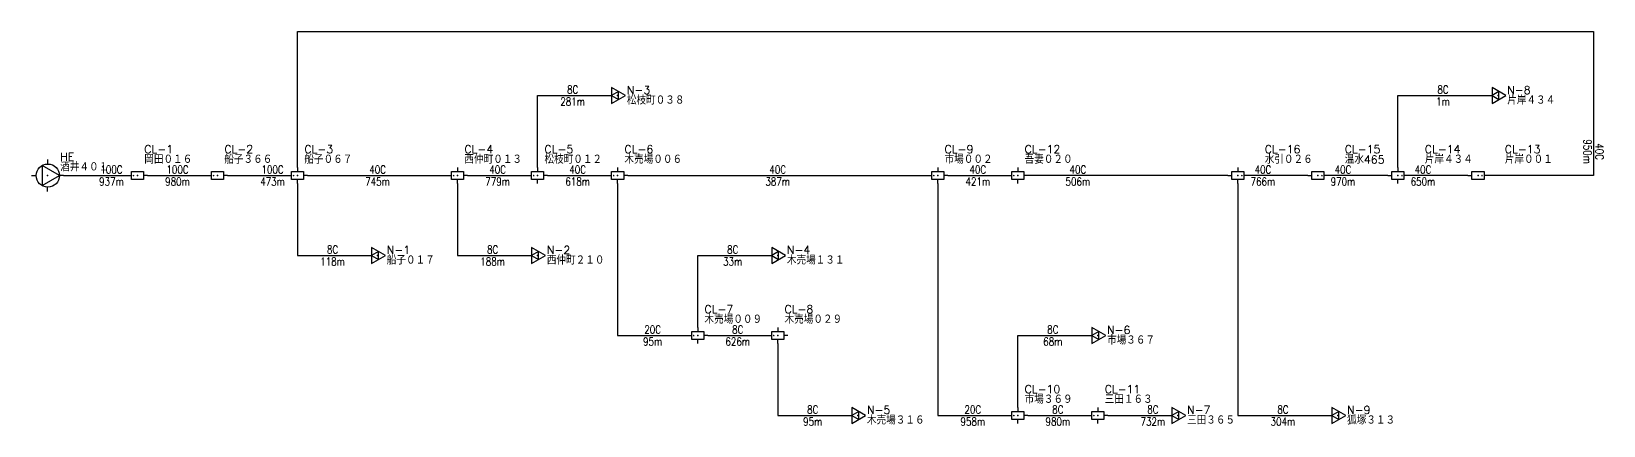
# Model space of a CAD drawing. Extents: x 11718 to 14316, y 5719 to 11395.
# Drawn here: x 12829.5 to 13222.4, y 5718.8 to 5817.3 of the extents above; entities that cross this region are included whole.
import ezdxf
from ezdxf.enums import TextEntityAlignment as Align

# ---------------------------------------------------------------- set-up
doc = ezdxf.new("R2010")
doc.units = 0
doc.header["$MEASUREMENT"] = 0
doc.header["$PDSIZE"] = 0.5
doc.layers.get('0').update_dxf_attribs({"linetype": 'CONTINUOUS'})
for name, color, linetype in [('BUN', 4, 'CONTINUOUS'), ('DROP', 6, 'CONTINUOUS'), ('IN', 7, 'CONTINUOUS'), ('KAN', 3, 'CONTINUOUS'), ('LBL_BUN', 4, 'CONTINUOUS'), ('LBL_DROP', 6, 'CONTINUOUS'), ('LBL_KAN', 3, 'CONTINUOUS')]:
    doc.layers.add(name, color=color, linetype=linetype)
doc.styles.get("Standard").update_dxf_attribs({"font": 'txt', "bigfont": 'extfont'})

# ---------------------------------------------------------------- blocks, each defined once
blk = doc.blocks.new('HE_HE1')
at = {"color": 0, "linetype": 'BYBLOCK'}
for p, q in [((0, 4), (0, 2.9)), ((-4, 0), (-2.8, 0)), ((4, 0), (3, 0)), ((0, -4), (0, -2.9))]:
    blk.add_line(p, q, dxfattribs=at)
blk.add_lwpolyline([(3, 0), (-1.35, 2.51), (-1.35, -2.51)], close=True, dxfattribs=at)
blk.add_circle((0.1, 0), 2.9, dxfattribs=at)
blk.add_point((0, 0), dxfattribs=at)
for tag, p, height in [('V1', (3.2, 3.7), 2), ('V2', (3.2, 1.1), 2), ('V3', (3.2, -0.4), 0.2), ('V4', (3.2, -0.7), 0.2), ('V5', (3.2, -1), 0.2), ('V6', (3.2, -1.3), 0.2), ('V7', (3.2, -1.6), 0.2), ('V8', (3.2, -1.9), 0.2)]:
    blk.add_attdef(tag, p, '', height=height, dxfattribs=at)
blk = doc.blocks.new('CL_CL1')
at = {"color": 0, "linetype": 'BYBLOCK'}
for p, q in [((0, 0), (1, 0)), ((5, 0), (4, 0))]:
    blk.add_line(p, q, dxfattribs=at)
blk.add_lwpolyline([(1, -1), (1, 1), (4, 1), (4, -1)], close=True, dxfattribs=at)
blk.add_point((2.5, 0), dxfattribs=at)
at = {"layer": 'IN', "color": 0, "linetype": 'BYBLOCK', "const_width": 0.2}
blk.add_lwpolyline([(1.4, 0, 1), (1.6, 0, 1)], format="xyb", close=True, dxfattribs=at)
at = {"color": 0, "linetype": 'BYBLOCK'}
for tag, p, height in [('V1', (4.2, 5.6), 2), ('V2', (4.2, 3), 2), ('V3', (4.2, 1.1), 0.2), ('V4', (4.2, 0.8), 0.2), ('V5', (4.2, 0.5), 0.2), ('V6', (4.2, 0.2), 0.2), ('V7', (4.2, -0.3), 0.2), ('V8', (4.2, -0.6), 0.2)]:
    blk.add_attdef(tag, p, '', height=height, dxfattribs=at)
blk = doc.blocks.new('CL_CL2')
at = {"color": 0, "linetype": 'BYBLOCK'}
for p, q in [((0, 0), (1, 0)), ((2.5, 2), (2.5, 1)), ((5, 0), (4, 0)), ((2.5, -2), (2.5, -1))]:
    blk.add_line(p, q, dxfattribs=at)
blk.add_lwpolyline([(1, -1), (1, 1), (4, 1), (4, -1)], close=True, dxfattribs=at)
blk.add_point((2.5, 0), dxfattribs=at)
at = {"layer": 'IN', "color": 0, "linetype": 'BYBLOCK', "const_width": 0.2}
blk.add_lwpolyline([(1.4, 0, 1), (1.6, 0, 1)], format="xyb", close=True, dxfattribs=at)
at = {"color": 0, "linetype": 'BYBLOCK'}
for tag, p, height in [('V1', (4.2, 5.6), 2), ('V2', (4.2, 3), 2), ('V3', (4.2, 1.1), 0.2), ('V4', (4.2, 0.8), 0.2), ('V5', (4.2, 0.5), 0.2), ('V6', (4.2, 0.2), 0.2), ('V7', (4.2, -0.3), 0.2), ('V8', (4.2, -0.6), 0.2)]:
    blk.add_attdef(tag, p, '', height=height, dxfattribs=at)
blk = doc.blocks.new('NODE_NODE1')
at = {"color": 0, "linetype": 'BYBLOCK'}
blk.add_line((0, 0), (1, 0), dxfattribs=at)
blk.add_lwpolyline([(1, -2), (4.46, 0), (1, 2), (1, -2)], dxfattribs=at)
blk.add_lwpolyline([(2.73, 1), (1, 0), (2.73, -1)], close=True, dxfattribs=at)
blk.add_point((2.5, 0), dxfattribs=at)
for tag, p, height in [('V1', (4.8, 0.4), 2), ('V3', (4.8, -2.8), 0.2), ('V4', (4.8, -3.1), 0.2), ('V5', (4.8, -3.4), 0.2), ('V6', (4.8, -3.7), 0.2), ('V7', (4.8, -4), 0.2), ('V2', (4.8, -2.2), 2), ('V8', (4.8, -4.3), 0.2)]:
    blk.add_attdef(tag, p, '', height=height, dxfattribs=at)

msp = doc.modelspace()

# ---------------------------------------------------------------- linework, layer by layer
at = {"layer": 'BUN'}
for points in [[(12975.99, 5779.29), (12975.99, 5741.29), (12993.49, 5741.29)], [(13055.99, 5779.29), (13055.99, 5721.29), (13073.49, 5721.29)], [(12998.49, 5741.29), (13005.99, 5741.29), (13005.99, 5741.29), (13013.49, 5741.29)], [(13078.49, 5721.29), (13085.99, 5721.29), (13085.99, 5721.29), (13093.49, 5721.29)]]:
    msp.add_lwpolyline(points, dxfattribs=at)
at = {"layer": 'DROP'}
for points in [[(12955.99, 5783.29), (12955.99, 5801.29), (12973.49, 5801.29)], [(13170.99, 5783.29), (13170.99, 5801.29), (13193.49, 5801.29)], [(12895.99, 5779.29), (12895.99, 5761.29), (12913.49, 5761.29)], [(12935.99, 5779.29), (12935.99, 5761.29), (12953.49, 5761.29)], [(13130.99, 5779.29), (13130.99, 5721.29), (13153.49, 5721.29)], [(12995.99, 5743.29), (12995.99, 5761.29), (13013.49, 5761.29)], [(13075.99, 5723.29), (13075.99, 5741.29), (13093.49, 5741.29)], [(13015.99, 5739.29), (13015.99, 5721.29), (13033.49, 5721.29)], [(13098.49, 5721.29), (13105.99, 5721.29), (13105.99, 5721.29), (13113.49, 5721.29)]]:
    msp.add_lwpolyline(points, dxfattribs=at)
at = {"layer": 'KAN'}
for points in [[(12895.99, 5783.29), (12895.99, 5817.34), (13219.87, 5817.34), (13219.87, 5781.29), (13193.49, 5781.29)], [(12837.49, 5781.29), (12845.49, 5781.29), (12845.49, 5781.29), (12853.49, 5781.29)], [(12858.49, 5781.29), (12865.99, 5781.29), (12865.99, 5781.29), (12873.49, 5781.29)], [(12878.49, 5781.29), (12885.99, 5781.29), (12885.99, 5781.29), (12893.49, 5781.29)], [(12898.49, 5781.29), (12915.99, 5781.29), (12915.99, 5781.29), (12933.49, 5781.29)], [(12938.49, 5781.29), (12945.99, 5781.29), (12945.99, 5781.29), (12953.49, 5781.29)], [(12958.49, 5781.29), (12965.99, 5781.29), (12965.99, 5781.29), (12973.49, 5781.29)], [(12978.49, 5781.29), (13015.99, 5781.29), (13015.99, 5781.29), (13053.49, 5781.29)], [(13058.49, 5781.29), (13065.99, 5781.29), (13065.99, 5781.29), (13073.49, 5781.29)], [(13128.49, 5781.29), (13103.49, 5781.29), (13103.49, 5781.29), (13078.49, 5781.29)], [(13148.49, 5781.29), (13140.99, 5781.29), (13140.99, 5781.29), (13133.49, 5781.29)], [(13168.49, 5781.29), (13160.99, 5781.29), (13160.99, 5781.29), (13153.49, 5781.29)], [(13188.49, 5781.29), (13180.99, 5781.29), (13180.99, 5781.29), (13173.49, 5781.29)]]:
    msp.add_lwpolyline(points, dxfattribs=at)

# ---------------------------------------------------------------- block references
at = {"layer": 'BUN'}
ref = msp.add_blockref('CL_CL2', (12993.49, 5741.29), dxfattribs=at)
ref.add_attrib('V2', '木売場００９', (12997.69, 5744.29), dxfattribs={"layer": '0', "color": 0, "linetype": 'BYBLOCK', "height": 2})
ref.add_attrib('V1', 'CL-7', (12997.69, 5746.89), dxfattribs={"layer": '0', "color": 0, "linetype": 'BYBLOCK', "height": 2})
ref = msp.add_blockref('CL_CL2', (13013.49, 5741.29), dxfattribs=at)
ref.add_attrib('V2', '木売場０２９', (13017.69, 5744.29), dxfattribs={"layer": '0', "color": 0, "linetype": 'BYBLOCK', "height": 2})
ref.add_attrib('V1', 'CL-8', (13017.69, 5746.89), dxfattribs={"layer": '0', "color": 0, "linetype": 'BYBLOCK', "height": 2})
ref = msp.add_blockref('CL_CL2', (13073.49, 5721.29), dxfattribs=at)
ref.add_attrib('V2', '市場３６９', (13077.69, 5724.29), dxfattribs={"layer": '0', "color": 0, "linetype": 'BYBLOCK', "height": 2})
ref.add_attrib('V1', 'CL-10', (13077.69, 5726.89), dxfattribs={"layer": '0', "color": 0, "linetype": 'BYBLOCK', "height": 2})
ref = msp.add_blockref('CL_CL2', (13093.49, 5721.29), dxfattribs=at)
ref.add_attrib('V2', '三田１６３', (13097.69, 5724.29), dxfattribs={"layer": '0', "color": 0, "linetype": 'BYBLOCK', "height": 2})
ref.add_attrib('V1', 'CL-11', (13097.69, 5726.89), dxfattribs={"layer": '0', "color": 0, "linetype": 'BYBLOCK', "height": 2})
at = {"layer": 'DROP'}
ref = msp.add_blockref('NODE_NODE1', (12973.49, 5801.29), dxfattribs=at)
ref.add_attrib('V2', '松枝町０３８', (12978.29, 5799.09), dxfattribs={"layer": '0', "color": 0, "linetype": 'BYBLOCK', "height": 2})
ref.add_attrib('V1', 'N-3', (12978.29, 5801.69), dxfattribs={"layer": '0', "color": 0, "linetype": 'BYBLOCK', "height": 2})
ref = msp.add_blockref('NODE_NODE1', (13193.49, 5801.29), dxfattribs=at)
ref.add_attrib('V2', '片岸４３４', (13198.29, 5799.09), dxfattribs={"layer": '0', "color": 0, "linetype": 'BYBLOCK', "height": 2})
ref.add_attrib('V1', 'N-8', (13198.29, 5801.69), dxfattribs={"layer": '0', "color": 0, "linetype": 'BYBLOCK', "height": 2})
ref = msp.add_blockref('NODE_NODE1', (12913.49, 5761.29), dxfattribs=at)
ref.add_attrib('V2', '船子０１７', (12918.29, 5759.09), dxfattribs={"layer": '0', "color": 0, "linetype": 'BYBLOCK', "height": 2})
ref.add_attrib('V1', 'N-1', (12918.29, 5761.69), dxfattribs={"layer": '0', "color": 0, "linetype": 'BYBLOCK', "height": 2})
ref = msp.add_blockref('NODE_NODE1', (12953.49, 5761.29), dxfattribs=at)
ref.add_attrib('V2', '西仲町２１０', (12958.29, 5759.09), dxfattribs={"layer": '0', "color": 0, "linetype": 'BYBLOCK', "height": 2})
ref.add_attrib('V1', 'N-2', (12958.29, 5761.69), dxfattribs={"layer": '0', "color": 0, "linetype": 'BYBLOCK', "height": 2})
ref = msp.add_blockref('NODE_NODE1', (13013.49, 5761.29), dxfattribs=at)
ref.add_attrib('V2', '木売場１３１', (13018.29, 5759.09), dxfattribs={"layer": '0', "color": 0, "linetype": 'BYBLOCK', "height": 2})
ref.add_attrib('V1', 'N-4', (13018.29, 5761.69), dxfattribs={"layer": '0', "color": 0, "linetype": 'BYBLOCK', "height": 2})
ref = msp.add_blockref('NODE_NODE1', (13093.49, 5741.29), dxfattribs=at)
ref.add_attrib('V2', '市場３６７', (13098.29, 5739.09), dxfattribs={"layer": '0', "color": 0, "linetype": 'BYBLOCK', "height": 2})
ref.add_attrib('V1', 'N-6', (13098.29, 5741.69), dxfattribs={"layer": '0', "color": 0, "linetype": 'BYBLOCK', "height": 2})
ref = msp.add_blockref('NODE_NODE1', (13033.49, 5721.29), dxfattribs=at)
ref.add_attrib('V2', '木売場３１６', (13038.29, 5719.09), dxfattribs={"layer": '0', "color": 0, "linetype": 'BYBLOCK', "height": 2})
ref.add_attrib('V1', 'N-5', (13038.29, 5721.69), dxfattribs={"layer": '0', "color": 0, "linetype": 'BYBLOCK', "height": 2})
ref = msp.add_blockref('NODE_NODE1', (13113.49, 5721.29), dxfattribs=at)
ref.add_attrib('V2', '三田３６５', (13118.29, 5719.09), dxfattribs={"layer": '0', "color": 0, "linetype": 'BYBLOCK', "height": 2})
ref.add_attrib('V1', 'N-7', (13118.29, 5721.69), dxfattribs={"layer": '0', "color": 0, "linetype": 'BYBLOCK', "height": 2})
ref = msp.add_blockref('NODE_NODE1', (13153.49, 5721.29), dxfattribs=at)
ref.add_attrib('V2', '狐塚３１３', (13158.29, 5719.09), dxfattribs={"layer": '0', "color": 0, "linetype": 'BYBLOCK', "height": 2})
ref.add_attrib('V1', 'N-9', (13158.29, 5721.69), dxfattribs={"layer": '0', "color": 0, "linetype": 'BYBLOCK', "height": 2})
at = {"layer": 'KAN'}
ref = msp.add_blockref('CL_CL1', (12853.49, 5781.29), dxfattribs=at)
ref.add_attrib('V2', '岡田０１６', (12857.69, 5784.29), dxfattribs={"layer": '0', "color": 0, "linetype": 'BYBLOCK', "height": 2})
ref.add_attrib('V1', 'CL-1', (12857.69, 5786.89), dxfattribs={"layer": '0', "color": 0, "linetype": 'BYBLOCK', "height": 2})
ref = msp.add_blockref('CL_CL1', (12873.49, 5781.29), dxfattribs=at)
ref.add_attrib('V2', '船子３６６', (12877.69, 5784.29), dxfattribs={"layer": '0', "color": 0, "linetype": 'BYBLOCK', "height": 2})
ref.add_attrib('V1', 'CL-2', (12877.69, 5786.89), dxfattribs={"layer": '0', "color": 0, "linetype": 'BYBLOCK', "height": 2})
ref = msp.add_blockref('CL_CL2', (12893.49, 5781.29), dxfattribs=at)
ref.add_attrib('V2', '船子０６７', (12897.69, 5784.29), dxfattribs={"layer": '0', "color": 0, "linetype": 'BYBLOCK', "height": 2})
ref.add_attrib('V1', 'CL-3', (12897.69, 5786.89), dxfattribs={"layer": '0', "color": 0, "linetype": 'BYBLOCK', "height": 2})
ref = msp.add_blockref('CL_CL2', (12933.49, 5781.29), dxfattribs=at)
ref.add_attrib('V2', '西仲町０１３', (12937.69, 5784.29), dxfattribs={"layer": '0', "color": 0, "linetype": 'BYBLOCK', "height": 2})
ref.add_attrib('V1', 'CL-4', (12937.69, 5786.89), dxfattribs={"layer": '0', "color": 0, "linetype": 'BYBLOCK', "height": 2})
ref = msp.add_blockref('CL_CL2', (12953.49, 5781.29), dxfattribs=at)
ref.add_attrib('V2', '松枝町０１２', (12957.69, 5784.29), dxfattribs={"layer": '0', "color": 0, "linetype": 'BYBLOCK', "height": 2})
ref.add_attrib('V1', 'CL-5', (12957.69, 5786.89), dxfattribs={"layer": '0', "color": 0, "linetype": 'BYBLOCK', "height": 2})
ref = msp.add_blockref('CL_CL2', (12973.49, 5781.29), dxfattribs=at)
ref.add_attrib('V2', '木売場００６', (12977.69, 5784.29), dxfattribs={"layer": '0', "color": 0, "linetype": 'BYBLOCK', "height": 2})
ref.add_attrib('V1', 'CL-6', (12977.69, 5786.89), dxfattribs={"layer": '0', "color": 0, "linetype": 'BYBLOCK', "height": 2})
ref = msp.add_blockref('CL_CL2', (13053.49, 5781.29), dxfattribs=at)
ref.add_attrib('V2', '市場００２', (13057.69, 5784.29), dxfattribs={"layer": '0', "color": 0, "linetype": 'BYBLOCK', "height": 2})
ref.add_attrib('V1', 'CL-9', (13057.69, 5786.89), dxfattribs={"layer": '0', "color": 0, "linetype": 'BYBLOCK', "height": 2})
ref = msp.add_blockref('CL_CL2', (13073.49, 5781.29), dxfattribs=at)
ref.add_attrib('V2', '吾妻０２０', (13077.69, 5784.29), dxfattribs={"layer": '0', "color": 0, "linetype": 'BYBLOCK', "height": 2})
ref.add_attrib('V1', 'CL-12', (13077.69, 5786.89), dxfattribs={"layer": '0', "color": 0, "linetype": 'BYBLOCK', "height": 2})
ref = msp.add_blockref('CL_CL2', (13133.49, 5781.29), dxfattribs=dict(at, rotation=180))
ref.add_attrib('V2', '水引０２６', (13137.69, 5784.29), dxfattribs={"layer": '0', "color": 0, "linetype": 'BYBLOCK', "height": 2})
ref.add_attrib('V1', 'CL-16', (13137.69, 5786.89), dxfattribs={"layer": '0', "color": 0, "linetype": 'BYBLOCK', "height": 2})
ref = msp.add_blockref('CL_CL1', (13153.49, 5781.29), dxfattribs=dict(at, rotation=180))
ref.add_attrib('V2', '温水465', (13157.69, 5784.29), dxfattribs={"layer": '0', "color": 0, "linetype": 'BYBLOCK', "height": 2})
ref.add_attrib('V1', 'CL-15', (13157.69, 5786.89), dxfattribs={"layer": '0', "color": 0, "linetype": 'BYBLOCK', "height": 2})
ref = msp.add_blockref('CL_CL2', (13173.49, 5781.29), dxfattribs=dict(at, rotation=180))
ref.add_attrib('V2', '片岸４３４', (13177.69, 5784.29), dxfattribs={"layer": '0', "color": 0, "linetype": 'BYBLOCK', "height": 2})
ref.add_attrib('V1', 'CL-14', (13177.69, 5786.89), dxfattribs={"layer": '0', "color": 0, "linetype": 'BYBLOCK', "height": 2})
ref = msp.add_blockref('CL_CL1', (13193.49, 5781.29), dxfattribs=dict(at, rotation=180))
ref.add_attrib('V2', '片岸００１', (13197.69, 5784.29), dxfattribs={"layer": '0', "color": 0, "linetype": 'BYBLOCK', "height": 2})
ref.add_attrib('V1', 'CL-13', (13197.69, 5786.89), dxfattribs={"layer": '0', "color": 0, "linetype": 'BYBLOCK', "height": 2})
ref = msp.add_blockref('HE_HE1', (12833.49, 5781.29), dxfattribs=at)
ref.add_attrib('V1', 'HE', (12836.69, 5784.99), dxfattribs={"layer": '0', "color": 0, "linetype": 'BYBLOCK', "height": 2})
ref.add_attrib('V2', '酒井４０１', (12836.69, 5782.39), dxfattribs={"layer": '0', "color": 0, "linetype": 'BYBLOCK', "height": 2})

# ---------------------------------------------------------------- texts
at = {"layer": 'LBL_BUN', "width": 0.8}
for s, p in [('95m', (12984.74, 5740.79)), ('626m', (13005.99, 5740.79)), ('958m', (13064.74, 5720.79)), ('980m', (13085.99, 5720.79))]:
    msp.add_text(s, height=2, dxfattribs=at).set_placement(p, align=Align.TOP_CENTER)
for s, p in [('20C', (12984.74, 5741.79)), ('8C', (13005.99, 5741.79)), ('20C', (13064.74, 5721.79)), ('8C', (13085.99, 5721.79))]:
    msp.add_text(s, height=2, dxfattribs=at).set_placement(p, align=Align.CENTER)
at = {"layer": 'LBL_DROP', "width": 0.8}
for p in [(12964.74, 5801.79), (13182.24, 5801.79), (12904.74, 5761.79), (12944.74, 5761.79), (13004.74, 5761.79), (13084.74, 5741.79), (13024.74, 5721.79), (13109.74, 5721.79), (13142.24, 5721.79)]:
    msp.add_text('8C', height=2, dxfattribs=at).set_placement(p, align=Align.CENTER)
for s, p in [('281m', (12964.74, 5800.79)), ('1m', (13182.24, 5800.79)), ('118m', (12904.74, 5760.79)), ('188m', (12944.74, 5760.79)), ('33m', (13004.74, 5760.79)), ('68m', (13084.74, 5740.79)), ('95m', (13024.74, 5720.79)), ('732m', (13109.74, 5720.79)), ('304m', (13142.24, 5720.79))]:
    msp.add_text(s, height=2, dxfattribs=at).set_placement(p, align=Align.TOP_CENTER)
at = {"layer": 'LBL_KAN', "width": 0.8}
msp.add_text('950m', height=2, rotation=270, dxfattribs=at).set_placement((13219.37, 5787.29), align=Align.TOP_CENTER)
msp.add_text('40C', height=2, rotation=270, dxfattribs=at).set_placement((13220.37, 5787.29), align=Align.CENTER)
for s, p in [('100C', (12849.49, 5781.79)), ('100C', (12865.99, 5781.79)), ('100C', (12889.74, 5781.79)), ('40C', (12915.99, 5781.79)), ('40C', (12945.99, 5781.79)), ('40C', (12965.99, 5781.79)), ('40C', (13015.99, 5781.79)), ('40C', (13065.99, 5781.79)), ('40C', (13090.99, 5781.79)), ('40C', (13137.24, 5781.79)), ('40C', (13157.24, 5781.79)), ('40C', (13177.24, 5781.79))]:
    msp.add_text(s, height=2, dxfattribs=at).set_placement(p, align=Align.CENTER)
for s, p in [('937m', (12849.49, 5780.79)), ('980m', (12865.99, 5780.79)), ('473m', (12889.74, 5780.79)), ('745m', (12915.99, 5780.79)), ('779m', (12945.99, 5780.79)), ('618m', (12965.99, 5780.79)), ('387m', (13015.99, 5780.79)), ('421m', (13065.99, 5780.79)), ('506m', (13090.99, 5780.79)), ('766m', (13137.24, 5780.79)), ('970m', (13157.24, 5780.79)), ('650m', (13177.24, 5780.79))]:
    msp.add_text(s, height=2, dxfattribs=at).set_placement(p, align=Align.TOP_CENTER)

doc.saveas('drawing.dxf')
